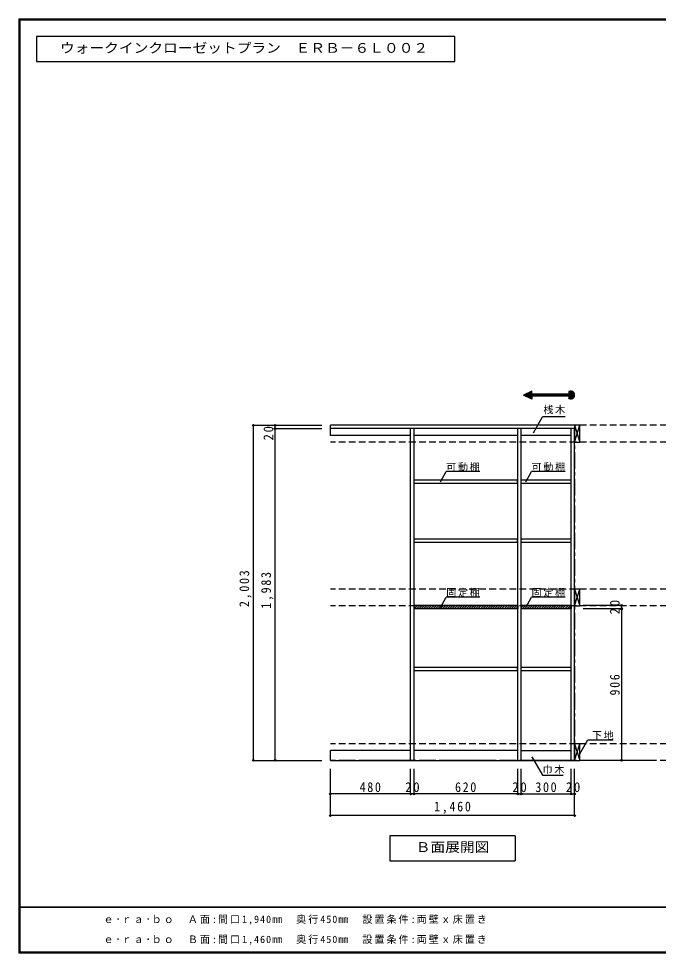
# Model space of a CAD drawing. Units: millimetres at full size, sheet at 1:20. Extents: x -8005 to 8005, y -2932 to 2722.
# Drawn here: x 205 to 4027, y -2864 to 2722 of the extents above; entities that cross this region are included whole.
import ezdxf
from ezdxf.enums import TextEntityAlignment as Align

# ---------------------------------------------------------------- set-up
doc = ezdxf.new("R2010")
doc.units = ezdxf.units.MM
doc.header["$LTSCALE"] = 20
doc.header["$PDMODE"] = 32
doc.header["$PDSIZE"] = 10
doc.linetypes.add('CHAIN1', pattern=[8, 5, -1, 1, -1])
doc.linetypes.add('DASHED2', pattern=[3, 2, -1])
for name, color, linetype in [('0-2_本体', 2, 'Continuous'), ('0-3_固定棚', 3, 'Continuous'), ('0-4_可動棚', 3, 'Continuous'), ('0-7_桟木・巾木', 2, 'Continuous'), ('0-8_引き出し', 7, 'Continuous'), ('0-A_文字', 7, 'Continuous'), ('0-B_寸法', 7, 'Continuous'), ('0-C_ハッチ', 4, 'Continuous'), ('F-1_枠', 6, 'Continuous'), ('F-A_文字', 7, 'Continuous')]:
    doc.layers.add(name, color=color, linetype=linetype)
doc.styles.add('ＭＳ ゴシック', font='')
doc.styles.get('ＭＳ ゴシック').set_extended_font_data('MS Gothic')

msp = doc.modelspace()

# ---------------------------------------------------------------- linework, layer by layer
at = {"layer": '0-2_本体', "color": 3}
for p, q in [((3527.22, 291.73), (2067.22, 291.73)), ((2067.22, 271.73), (2067.22, 291.73)), ((3527.22, 291.73), (3527.22, 271.73)), ((3527.22, 271.73), (2067.22, 271.73)), ((2547.22, -1711.27), (2547.22, 271.73)), ((2567.22, -1711.27), (2567.22, 271.73)), ((3187.22, -1711.27), (3187.22, 271.73)), ((3207.22, -1711.27), (3207.22, 271.73)), ((3527.22, -1711.27), (3527.22, 271.73)), ((2067.22, -1711.27), (3527.22, -1711.27))]:
    msp.add_line(p, q, dxfattribs=at)
msp.add_lwpolyline([(3527.22, -1711.27), (3507.22, -1711.27), (3507.22, 271.73)], dxfattribs=at)
at = {"layer": '0-3_固定棚'}
for p, q in [((2567.22, -785.27), (2567.22, -805.27)), ((3187.22, -785.27), (2567.22, -785.27)), ((3187.22, -805.27), (2567.22, -805.27)), ((3187.22, -785.27), (3187.22, -805.27)), ((3207.22, -785.27), (3207.22, -805.27)), ((3507.22, -785.27), (3207.22, -785.27)), ((3507.22, -805.27), (3207.22, -805.27)), ((3507.22, -785.27), (3507.22, -805.27))]:
    msp.add_line(p, q, dxfattribs=at)
at = {"layer": '0-4_可動棚'}
for p, q in [((2568.22, -56.77), (2568.22, -36.77)), ((3186.22, -36.77), (2568.22, -36.77)), ((3186.22, -56.77), (3186.22, -36.77)), ((3506.22, -36.77), (3208.22, -36.77)), ((3506.22, -56.77), (3506.22, -36.77)), ((3186.22, -56.77), (2568.22, -56.77)), ((2568.22, -408.77), (2568.22, -388.77)), ((3186.22, -388.77), (2568.22, -388.77)), ((3186.22, -408.77), (3186.22, -388.77)), ((3506.22, -388.77), (3208.22, -388.77)), ((3506.22, -408.77), (3506.22, -388.77)), ((3186.22, -408.77), (2568.22, -408.77)), ((2568.22, -1176.77), (2568.22, -1156.77)), ((3186.22, -1156.77), (2568.22, -1156.77)), ((3186.22, -1176.77), (3186.22, -1156.77)), ((3506.22, -1156.77), (3208.22, -1156.77)), ((3506.22, -1176.77), (3506.22, -1156.77)), ((3186.22, -1176.77), (2568.22, -1176.77))]:
    msp.add_line(p, q, dxfattribs=at)
for points in [[(3506.22, -56.77), (3208.22, -56.77), (3208.22, -36.77)], [(3506.22, -408.77), (3208.22, -408.77), (3208.22, -388.77)], [(3506.22, -1176.77), (3208.22, -1176.77), (3208.22, -1156.77)]]:
    msp.add_lwpolyline(points, dxfattribs=at)
at = {"layer": '0-7_桟木・巾木', "color": 7}
for p, q in [((2067.22, 231.73), (2067.22, 271.73)), ((2547.22, 231.73), (2067.22, 231.73)), ((3187.22, 231.73), (2567.22, 231.73)), ((3507.22, 231.73), (3207.22, 231.73)), ((2067.22, -1711.27), (2067.22, -1651.27)), ((2547.22, -1651.27), (2067.22, -1651.27)), ((3187.22, -1651.27), (2567.22, -1651.27)), ((3207.22, -1651.27), (3507.22, -1651.27))]:
    msp.add_line(p, q, dxfattribs=at)
at = {"layer": '0-8_引き出し'}
for p, q in [((3527.22, 291.73), (3557.22, 191.73)), ((3527.22, 191.73), (3557.22, 291.73)), ((3527.22, -688.27), (3557.22, -788.27)), ((3527.22, -788.27), (3557.22, -688.27)), ((3527.22, -1611.27), (3557.22, -1711.27)), ((3527.22, -1711.27), (3557.22, -1611.27))]:
    msp.add_line(p, q, dxfattribs=at)
at = {"layer": '0-8_引き出し', "color": 3}
for points in [[(3557.22, 191.73), (3557.22, 291.73), (3527.22, 291.73), (3527.22, 191.73)], [(3557.22, -788.27), (3557.22, -688.27), (3527.22, -688.27), (3527.22, -788.27)], [(3557.22, -1711.27), (3557.22, -1611.27), (3527.22, -1611.27), (3527.22, -1711.27)]]:
    msp.add_lwpolyline(points, close=True, dxfattribs=at)
at = {"layer": '0-A_文字'}
for p, q in [((311.67, 2615.63), (311.67, 2465.63)), ((2811.56, 2615.63), (311.67, 2615.63)), ((2811.56, 2465.63), (2811.56, 2615.63)), ((311.67, 2465.63), (2811.56, 2465.63)), ((3271.32, 496.21), (3220.5, 472.6)), ((3271.32, 448.99), (3220.5, 472.6)), ((3222.18, 471.82), (3221.12, 472.88)), ((3227.47, 469.36), (3223.05, 473.78)), ((3232.75, 466.91), (3224.98, 474.68)), ((3238.03, 464.45), (3226.91, 475.57)), ((3243.31, 462), (3228.84, 476.47)), ((3248.6, 459.54), (3230.77, 477.37)), ((3253.88, 457.09), (3232.71, 478.26)), ((3259.16, 454.64), (3234.64, 479.16)), ((3264.45, 452.18), (3236.57, 480.06)), ((3269.73, 449.73), (3238.5, 480.96)), ((3271.32, 450.96), (3240.43, 481.85)), ((3271.32, 453.79), (3242.36, 482.75)), ((3271.32, 456.62), (3244.29, 483.65)), ((3271.32, 459.45), (3246.22, 484.55)), ((3271.32, 462.27), (3248.15, 485.44)), ((3271.32, 465.1), (3250.09, 486.34)), ((3272.56, 466.7), (3252.02, 487.24)), ((3275.38, 466.7), (3253.95, 488.13)), ((3278.21, 466.7), (3255.88, 489.03)), ((3281.04, 466.7), (3257.81, 489.93)), ((3271.32, 479.24), (3259.74, 490.83)), ((3271.32, 482.07), (3261.67, 491.72)), ((3271.32, 484.9), (3263.6, 492.62)), ((3271.32, 487.73), (3265.54, 493.52)), ((3271.32, 490.56), (3267.47, 494.42)), ((3271.32, 493.39), (3269.4, 495.31)), ((3271.32, 478.49), (3271.32, 496.21)), ((3491.81, 466.7), (3271.32, 466.7)), ((3271.32, 466.7), (3271.32, 448.99)), ((3283.87, 466.7), (3272.07, 478.49)), ((3286.7, 466.7), (3274.9, 478.49)), ((3289.53, 466.7), (3277.73, 478.49)), ((3292.35, 466.7), (3280.56, 478.49)), ((3295.18, 466.7), (3283.39, 478.49)), ((3298.01, 466.7), (3286.22, 478.49)), ((3300.84, 466.7), (3289.05, 478.49)), ((3303.67, 466.7), (3291.87, 478.49)), ((3306.5, 466.7), (3294.7, 478.49)), ((3309.32, 466.7), (3297.53, 478.49)), ((3312.15, 466.7), (3300.36, 478.49)), ((3314.98, 466.7), (3303.19, 478.49)), ((3317.81, 466.7), (3306.02, 478.49)), ((3320.64, 466.7), (3308.84, 478.49)), ((3323.47, 466.7), (3311.67, 478.49)), ((3326.3, 466.7), (3314.5, 478.49)), ((3329.12, 466.7), (3317.33, 478.49)), ((3331.95, 466.7), (3320.16, 478.49)), ((3334.78, 466.7), (3322.99, 478.49)), ((3337.61, 466.7), (3325.82, 478.49)), ((3340.44, 466.7), (3328.64, 478.49)), ((3343.27, 466.7), (3331.47, 478.49)), ((3346.09, 466.7), (3334.3, 478.49)), ((3348.92, 466.7), (3337.13, 478.49)), ((3351.75, 466.7), (3339.96, 478.49)), ((3354.58, 466.7), (3342.79, 478.49)), ((3357.41, 466.7), (3345.61, 478.49)), ((3360.24, 466.7), (3348.44, 478.49)), ((3363.06, 466.7), (3351.27, 478.49)), ((3365.89, 466.7), (3354.1, 478.49)), ((3368.72, 466.7), (3356.93, 478.49)), ((3371.55, 466.7), (3359.76, 478.49)), ((3374.38, 466.7), (3362.58, 478.49)), ((3377.21, 466.7), (3365.41, 478.49)), ((3380.04, 466.7), (3368.24, 478.49)), ((3382.86, 466.7), (3371.07, 478.49)), ((3385.69, 466.7), (3373.9, 478.49)), ((3388.52, 466.7), (3376.73, 478.49)), ((3391.35, 466.7), (3379.56, 478.49)), ((3394.18, 466.7), (3382.38, 478.49)), ((3397.01, 466.7), (3385.21, 478.49)), ((3399.83, 466.7), (3388.04, 478.49)), ((3402.66, 466.7), (3390.87, 478.49)), ((3405.49, 466.7), (3393.7, 478.49)), ((3408.32, 466.7), (3396.53, 478.49)), ((3411.15, 466.7), (3399.35, 478.49)), ((3413.98, 466.7), (3402.18, 478.49)), ((3416.8, 466.7), (3405.01, 478.49)), ((3419.63, 466.7), (3407.84, 478.49)), ((3422.46, 466.7), (3410.67, 478.49)), ((3425.29, 466.7), (3413.5, 478.49)), ((3428.12, 466.7), (3416.32, 478.49)), ((3430.95, 466.7), (3419.15, 478.49)), ((3433.78, 466.7), (3421.98, 478.49)), ((3436.6, 466.7), (3424.81, 478.49)), ((3439.43, 466.7), (3427.64, 478.49)), ((3442.26, 466.7), (3430.47, 478.49)), ((3445.09, 466.7), (3433.3, 478.49)), ((3447.92, 466.7), (3436.12, 478.49)), ((3450.75, 466.7), (3438.95, 478.49)), ((3453.57, 466.7), (3441.78, 478.49)), ((3456.4, 466.7), (3444.61, 478.49)), ((3459.23, 466.7), (3447.44, 478.49)), ((3462.06, 466.7), (3450.27, 478.49)), ((3464.89, 466.7), (3453.09, 478.49)), ((3467.72, 466.7), (3455.92, 478.49)), ((3470.54, 466.7), (3458.75, 478.49)), ((3473.37, 466.7), (3461.58, 478.49)), ((3476.2, 466.7), (3464.41, 478.49)), ((3479.03, 466.7), (3467.24, 478.49)), ((3481.86, 466.7), (3470.06, 478.49)), ((3484.69, 466.7), (3472.89, 478.49)), ((3487.52, 466.7), (3475.72, 478.49)), ((3490.34, 466.7), (3478.55, 478.49)), ((3510, 449.87), (3481.38, 478.49)), ((3512.13, 450.57), (3484.21, 478.49)), ((3514.09, 451.44), (3487.04, 478.49)), ((3515.91, 452.44), (3489.86, 478.49)), ((3523.16, 459.34), (3491.81, 490.69)), ((3521.95, 457.72), (3491.81, 487.86)), ((3520.62, 456.22), (3491.81, 485.03)), ((3519.18, 454.84), (3491.81, 482.21)), ((3517.61, 453.58), (3491.81, 479.38)), ((3491.81, 466.7), (3491.81, 452.15)), ((3507.7, 449.34), (3491.81, 465.23)), ((3505.18, 449.04), (3491.81, 462.41)), ((3502.37, 449.02), (3491.81, 459.58)), ((3499.15, 449.41), (3491.81, 456.75)), ((3495.19, 450.54), (3491.81, 453.92)), ((3524.23, 461.09), (3492.11, 493.22)), ((3525.18, 462.98), (3494, 494.16)), ((3525.97, 465.01), (3496.03, 494.96)), ((3526.6, 467.21), (3498.23, 495.58)), ((3527.03, 469.61), (3500.62, 496.02)), ((3527.22, 472.25), (3503.27, 496.2)), ((3527.08, 475.22), (3506.24, 496.06)), ((3526.42, 478.71), (3509.72, 495.4)), ((3524.66, 483.29), (3514.31, 493.65)), ((3280.82, 246.66), (3335.65, 341.62)), ((3470.23, 341.62), (3335.65, 341.62)), ((2724.63, -45.83), (2759.64, 14.82)), ((2959.64, 14.82), (2759.64, 14.82)), ((3234.81, -45.83), (3269.83, 14.82)), ((3469.83, 14.82), (3269.83, 14.82)), ((2724.63, -796.33), (2759.64, -735.68)), ((2959.64, -735.68), (2759.64, -735.68)), ((3234.81, -796.33), (3269.83, -735.68)), ((3469.83, -735.68), (3269.83, -735.68)), ((3172.22, -2161.27), (3172.22, -2311.27)), ((2422.22, -2311.27), (3172.22, -2311.27))]:
    msp.add_line(p, q, dxfattribs=at)
at = {"layer": '0-A_文字', "linetype": 'CHAIN1'}
for p, q in [((3527.22, 291.73), (3527.22, -1711.27)), ((6057.22, -1711.27), (2067.22, -1711.27))]:
    msp.add_line(p, q, dxfattribs=at)
at = {"layer": '0-A_文字'}
for points in [[(3491.81, 493.04), (3491.81, 478.49), (3271.32, 478.49)], [(3172.22, -2161.27), (2422.22, -2161.27), (2422.22, -2311.27)]]:
    msp.add_lwpolyline(points, dxfattribs=at)
msp.add_arc((3503.61, 472.6), 23.61, 240, 120, dxfattribs=at)
at = {"layer": '0-B_寸法', "color": 4}
for p, q in [((1607.22, 291.73), (2017.22, 291.73)), ((1607.22, -1711.27), (1607.22, 291.73)), ((1737.22, 271.73), (1737.22, 291.73)), ((1737.22, 291.73), (1867.22, 291.73)), ((1737.22, 271.73), (2017.22, 271.73)), ((1737.22, -1711.27), (1737.22, 271.73)), ((3807.22, -785.27), (3577.22, -785.27)), ((3807.22, -805.27), (3577.22, -805.27)), ((3807.22, -785.27), (3807.22, -805.27)), ((3807.22, -805.27), (3807.22, -1711.27)), ((1607.22, -1711.27), (2017.22, -1711.27)), ((1737.22, -1711.27), (1867.22, -1711.27)), ((3807.22, -1711.27), (3577.22, -1711.27)), ((2067.22, -1911.27), (2067.22, -1761.27)), ((2547.22, -1911.27), (2547.22, -1761.27)), ((2567.22, -1911.27), (2567.22, -1761.27)), ((3187.22, -1911.27), (3187.22, -1761.27)), ((3187.22, -1911.27), (3187.22, -1761.27)), ((3187.22, -1911.27), (3187.22, -1761.27)), ((3207.22, -1911.27), (3207.22, -1761.27)), ((3507.22, -1911.27), (3507.22, -1761.27)), ((3527.22, -1911.27), (3527.22, -1761.27)), ((2067.22, -2041.27), (2067.22, -1911.27)), ((2547.22, -1911.27), (2067.22, -1911.27)), ((2567.22, -1911.27), (2547.22, -1911.27)), ((3187.22, -1911.27), (2567.22, -1911.27)), ((3187.22, -1911.27), (3207.22, -1911.27)), ((3207.22, -1911.27), (3507.22, -1911.27)), ((3507.22, -1911.27), (3527.22, -1911.27)), ((3527.22, -2041.27), (3527.22, -1911.27))]:
    msp.add_line(p, q, dxfattribs=at)
at = {"layer": '0-B_寸法', "color": 4, "linetype": 'DASHED2'}
for p, q in [((6057.22, 291.73), (2067.22, 291.73)), ((6057.22, 191.73), (2067.22, 191.73)), ((6057.22, -688.27), (2067.22, -688.27)), ((6057.22, -788.27), (2067.22, -788.27)), ((6057.22, -1611.27), (2067.22, -1611.27)), ((6057.22, -1711.27), (2067.22, -1711.27))]:
    msp.add_line(p, q, dxfattribs=at)
at = {"layer": '0-B_寸法'}
for p, q in [((3557.22, -1672.95), (3605.99, -1588.48)), ((3605.99, -1588.48), (3756.52, -1588.48)), ((3271.43, -1689.03), (3335.65, -1800.25)), ((3335.65, -1800.25), (3459.41, -1800.25))]:
    msp.add_line(p, q, dxfattribs=at)
at = {"layer": '0-B_寸法', "color": 4}
msp.add_lwpolyline([(3527.22, -2041.27), (2067.22, -2041.27), (2067.22, -1761.27)], dxfattribs=at)
at = {"layer": '0-B_寸法'}
for p in [(1607.22, 291.73), (1737.22, 291.73), (1737.22, 271.73), (3807.22, -785.27), (3807.22, -805.27), (1607.22, -1711.27), (1737.22, -1711.27), (3807.22, -1711.27), (2067.22, -1911.27), (2547.22, -1911.27), (2567.22, -1911.27), (3187.22, -1911.27), (3187.22, -1911.27), (3207.22, -1911.27), (3507.22, -1911.27), (3527.22, -1911.27), (2067.22, -2041.27), (3527.22, -2041.27)]:
    msp.add_point(p, dxfattribs=at)
at = {"layer": '0-C_ハッチ'}
for p, q in [((2567.22, -791.57), (2573.53, -785.27)), ((2567.67, -805.27), (2587.67, -785.27)), ((2581.82, -805.27), (2601.82, -785.27)), ((2595.96, -805.27), (2615.96, -785.27)), ((2610.1, -805.27), (2630.1, -785.27)), ((2624.24, -805.27), (2644.24, -785.27)), ((2638.38, -805.27), (2658.38, -785.27)), ((2652.53, -805.27), (2672.53, -785.27)), ((2666.67, -805.27), (2686.67, -785.27)), ((2680.81, -805.27), (2700.81, -785.27)), ((2694.95, -805.27), (2714.95, -785.27)), ((2709.09, -805.27), (2729.09, -785.27)), ((2723.24, -805.27), (2743.24, -785.27)), ((2737.38, -805.27), (2757.38, -785.27)), ((2751.52, -805.27), (2771.52, -785.27)), ((2765.66, -805.27), (2785.66, -785.27)), ((2779.8, -805.27), (2799.8, -785.27)), ((2793.95, -805.27), (2813.95, -785.27)), ((2808.09, -805.27), (2828.09, -785.27)), ((2822.23, -805.27), (2842.23, -785.27)), ((2836.37, -805.27), (2856.37, -785.27)), ((2850.52, -805.27), (2870.52, -785.27)), ((2864.66, -805.27), (2884.66, -785.27)), ((2878.8, -805.27), (2898.8, -785.27)), ((2892.94, -805.27), (2912.94, -785.27)), ((2907.08, -805.27), (2927.08, -785.27)), ((2921.23, -805.27), (2941.23, -785.27)), ((2935.37, -805.27), (2955.37, -785.27)), ((2949.51, -805.27), (2969.51, -785.27)), ((2963.65, -805.27), (2983.65, -785.27)), ((2977.79, -805.27), (2997.79, -785.27)), ((2991.94, -805.27), (3011.94, -785.27)), ((3006.08, -805.27), (3026.08, -785.27)), ((3020.22, -805.27), (3040.22, -785.27)), ((3034.36, -805.27), (3054.36, -785.27)), ((3048.51, -805.27), (3068.51, -785.27)), ((3062.65, -805.27), (3082.65, -785.27)), ((3076.79, -805.27), (3096.79, -785.27)), ((3090.93, -805.27), (3110.93, -785.27)), ((3105.07, -805.27), (3125.07, -785.27)), ((3119.22, -805.27), (3139.22, -785.27)), ((3133.36, -805.27), (3153.36, -785.27)), ((3147.5, -805.27), (3167.5, -785.27)), ((3161.64, -805.27), (3181.64, -785.27)), ((3175.78, -805.27), (3187.22, -793.83)), ((3207.22, -796.84), (3218.8, -785.27)), ((3212.94, -805.27), (3232.94, -785.27)), ((3227.08, -805.27), (3247.08, -785.27)), ((3241.23, -805.27), (3261.23, -785.27)), ((3255.37, -805.27), (3275.37, -785.27)), ((3269.51, -805.27), (3289.51, -785.27)), ((3283.65, -805.27), (3303.65, -785.27)), ((3297.79, -805.27), (3317.79, -785.27)), ((3311.94, -805.27), (3331.94, -785.27)), ((3326.08, -805.27), (3346.08, -785.27)), ((3340.22, -805.27), (3360.22, -785.27)), ((3354.36, -805.27), (3374.36, -785.27)), ((3368.51, -805.27), (3388.51, -785.27)), ((3382.65, -805.27), (3402.65, -785.27)), ((3396.79, -805.27), (3416.79, -785.27)), ((3410.93, -805.27), (3430.93, -785.27)), ((3425.07, -805.27), (3445.07, -785.27)), ((3439.22, -805.27), (3459.22, -785.27)), ((3453.36, -805.27), (3473.36, -785.27)), ((3467.5, -805.27), (3487.5, -785.27)), ((3481.64, -805.27), (3501.64, -785.27)), ((3495.78, -805.27), (3507.22, -793.83))]:
    msp.add_line(p, q, dxfattribs=at)
at = {"layer": 'F-1_枠'}
for p, q in [((205, 2722.29), (205, -2864.37)), ((205, 2722.29), (8005, 2722.29)), ((205, 2718.96), (8005, 2718.96)), ((205, 2715.63), (8005, 2715.63)), ((208.33, 2722.29), (208.33, -2864.37)), ((211.67, 2722.29), (211.67, -2864.37)), ((8005, -2587.71), (205, -2587.71)), ((8005, -2591.04), (205, -2591.04)), ((8005, -2857.71), (205, -2857.71)), ((8005, -2861.04), (205, -2861.04)), ((8005, -2864.37), (205, -2864.37))]:
    msp.add_line(p, q, dxfattribs=at)

# ---------------------------------------------------------------- texts
at = {"layer": '0-A_文字', "style": 'ＭＳ ゴシック', "width": 1.1}
for s, p in [('ウォークインクローゼットプラン\u3000ＥＲＢ－６Ｌ００２', (451.67, 2500.63)), ('Ｂ面展開図', (2577.22, -2276.27))]:
    msp.add_text(s, height=58.65, dxfattribs=at).set_placement(p, align=Align.BOTTOM_LEFT)
at = {"layer": '0-A_文字', "char_height": 43.99, "attachment_point": 7, "style": 'ＭＳ ゴシック'}
for s, insert in [('\\T1.17;桟木', (3340.23, 358.08)), ('\\T1.17;可動棚', (2759.64, 14.82)), ('\\T1.17;可動棚', (3269.83, 14.82)), ('\\T1.17;固定棚', (2759.64, -735.68)), ('\\T1.17;固定棚', (3269.83, -735.68))]:
    msp.add_mtext(s, dxfattribs=dict(at, insert=insert))
at = {"layer": '0-B_寸法', "char_height": 58.65, "attachment_point": 7, "rotation": 90, "style": 'ＭＳ ゴシック'}
for s, insert in [('\\T1.27;\\W0.95;20', (1727.22, 201.26)), ('\\T1.28;\\W0.9;2,003', (1597.22, -794.77)), ('\\T1.28;\\W0.9;1,983', (1727.22, -804.77)), ('\\T1.27;\\W0.95;20', (3797.22, -837.77)), ('\\T1.27;\\W0.9;906', (3797.22, -1323.27))]:
    msp.add_mtext(s, dxfattribs=dict(at, insert=insert))
at = {"layer": '0-B_寸法', "attachment_point": 7, "style": 'ＭＳ ゴシック'}
for s, insert, char_height in [('\\T1.17;下地', (3630.5, -1588.48), 43.99), ('\\T1.17;巾木', (3335.65, -1793.14), 43.99), ('\\T1.27;\\W0.9;480', (2242.22, -1901.27), 58.65), ('\\T1.27;\\W0.95;20', (2514.72, -1901.27), 58.65), ('\\T1.27;\\W0.9;620', (2812.22, -1901.27), 58.65), ('\\T1.27;\\W0.95;20', (3154.72, -1901.27), 58.65), ('\\T1.27;\\W0.9;300', (3292.22, -1901.27), 58.65), ('\\T1.27;\\W0.95;20', (3474.72, -1901.27), 58.65), ('\\T1.28;\\W0.9;1,460', (2687.22, -2031.27), 58.65)]:
    msp.add_mtext(s, dxfattribs=dict(at, insert=insert, char_height=char_height))
at = {"layer": 'F-A_文字', "char_height": 43.99, "attachment_point": 7, "style": 'ＭＳ ゴシック'}
for s, insert in [('\\T1.2;ｅ･ｒａ･ｂｏ\u3000Ａ面:間口1,940㎜\u3000奥行450㎜\u3000設置条件:両壁ｘ床置き', (711.67, -2694.37)), ('\\T1.2;ｅ･ｒａ･ｂｏ\u3000Ｂ面:間口1,460㎜\u3000奥行450㎜\u3000設置条件:両壁ｘ床置き', (711.67, -2814.37))]:
    msp.add_mtext(s, dxfattribs=dict(at, insert=insert))

doc.saveas('drawing.dxf')
